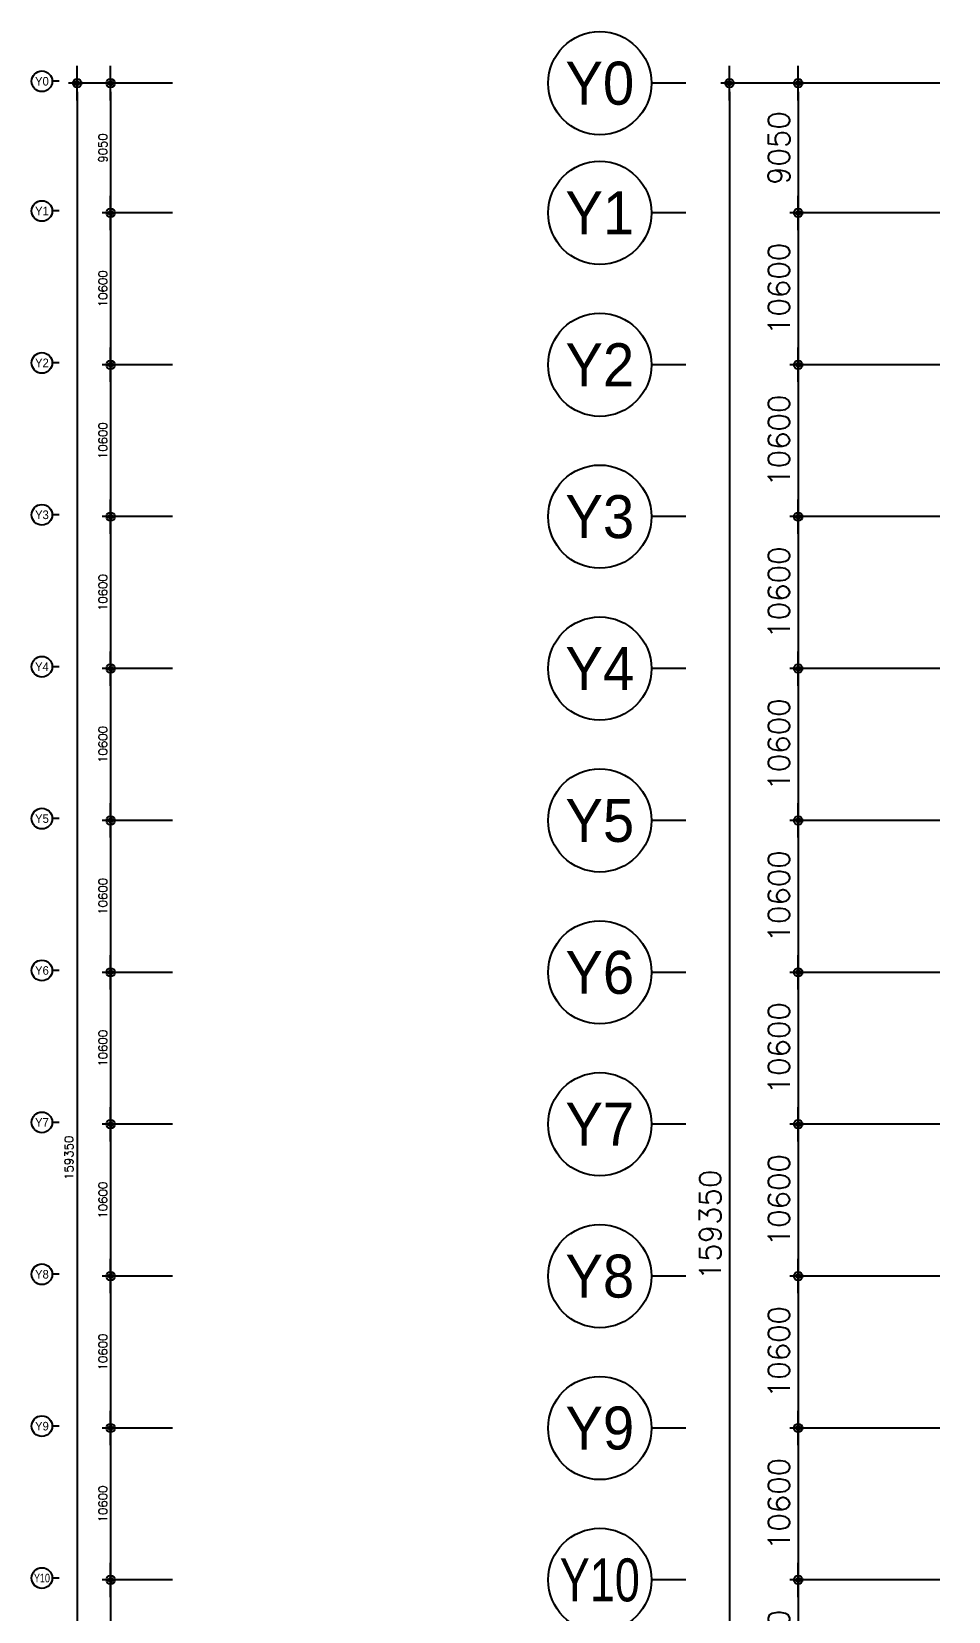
# Model space of a CAD drawing. Header units: millimetres. Extents: x -7614 to 421357, y 85218 to 341757.
# Drawn here: x -7614 to 56342, y 147329 to 257577 of the extents above; entities that cross this region are included whole.
import ezdxf
from ezdxf.enums import TextEntityAlignment as Align

# ---------------------------------------------------------------- set-up
doc = ezdxf.new("R2010")
doc.units = ezdxf.units.MM
doc.header["$LTSCALE"] = 600
doc.header["$MEASUREMENT"] = 0
doc.layers.get('0').update_dxf_attribs({"linetype": 'CONTINUOUS', "lineweight": 0})
doc.layers.get('DEFPOINTS').update_dxf_attribs({"linetype": 'CONTINUOUS'})
doc.layers.add('e-plan', color=9, linetype='CONTINUOUS')
doc.styles.add('htw', font='Dotum.ttf')
doc.styles.add('kiahn', font='romans.shx', dxfattribs={"bigfont": 'cadhs.shx'})
doc.styles.add('YS1-UNIT$0$kiahn', font='romans.shx', dxfattribs={"bigfont": 'WHGTXT.shx'})
doc.styles.add('돋움', font='Dotum.ttf')
doc.dimstyles.new('YS1-UNIT$0$KIAHN', dxfattribs={"dimscale": 0.5, "dimtxt": 2.5, "dimasz": 1, "dimexe": 1, "dimexo": 1, "dimgap": 1, "dimtad": 1, "dimdec": 0, "dimzin": 1, "dimdsep": 46, "dimtxsty": 'YS1-UNIT$0$kiahn', "dimblk1": 'YS1-UNIT$0$DIMDOT', "dimblk2": 'YS1-UNIT$0$DIMDOT', "dimsah": 1, "dimcen": 0, "dimadec": 0, "dimazin": 0, "dimtfac": 1, "dimtdec": 0, "dimtix": 1, "dimtmove": 2, "dimatfit": 3, "dimldrblk": 'YS1-UNIT$0$DIMDOT', "dimfxl": 1, "dimtolj": 1, "dimtzin": 1, "dimarcsym": 0})

# ---------------------------------------------------------------- blocks, each defined once
blk = doc.blocks.new('YS1-UNIT$0$DIMDOT')
blk.add_line((-2, 0), (2, 0))
for radius in [0.5, 0.25]:
    blk.add_circle((0, 0), radius)
blk = doc.blocks.new('*D5')
at = {"layer": 'DEFPOINTS', "color": 0, "transparency": 16777216}
for p in [(-358775, -13350), (-369241, -23950), (-358775, -23950)]:
    blk.add_point(p, dxfattribs=at)
at = {"layer": 'e-plan', "color": 0, "lineweight": -2, "transparency": 16777216}
for p, q in [((-359375, -13350), (-369841, -13350)), ((-369241, -13950), (-369241, -23350)), ((-359375, -23950), (-369841, -23950))]:
    blk.add_line(p, q, dxfattribs=at)
at = {"layer": 'e-plan', "color": 0, "lineweight": -2, "transparency": 16777216, "xscale": 600, "yscale": 600, "zscale": 600}
for p, rotation in [((-369241, -13350), 90), ((-369241, -23950), 270)]:
    blk.add_blockref('YS1-UNIT$0$DIMDOT', p, dxfattribs=dict(at, rotation=rotation))
at = {"layer": 'e-plan', "color": 0, "transparency": 16777216, "insert": (-370591, -18650), "char_height": 1500, "attachment_point": 5, "rotation": 90, "style": 'kiahn'}
blk.add_mtext('\\A1;10600', dxfattribs=at)
blk = doc.blocks.new('*D6')
at = {"layer": 'DEFPOINTS', "color": 0, "transparency": 16777216}
for p in [(-358775, -23950), (-369241, -34550), (-358775, -34550)]:
    blk.add_point(p, dxfattribs=at)
at = {"layer": 'e-plan', "color": 0, "lineweight": -2, "transparency": 16777216}
for p, q in [((-359375, -23950), (-369841, -23950)), ((-369241, -24550), (-369241, -33950)), ((-359375, -34550), (-369841, -34550))]:
    blk.add_line(p, q, dxfattribs=at)
at = {"layer": 'e-plan', "color": 0, "lineweight": -2, "transparency": 16777216, "xscale": 600, "yscale": 600, "zscale": 600}
for p, rotation in [((-369241, -23950), 90), ((-369241, -34550), 270)]:
    blk.add_blockref('YS1-UNIT$0$DIMDOT', p, dxfattribs=dict(at, rotation=rotation))
at = {"layer": 'e-plan', "color": 0, "transparency": 16777216, "insert": (-370591, -29250), "char_height": 1500, "attachment_point": 5, "rotation": 90, "style": 'kiahn'}
blk.add_mtext('\\A1;10600', dxfattribs=at)
blk = doc.blocks.new('*D7')
at = {"layer": 'DEFPOINTS', "color": 0, "transparency": 16777216}
for p in [(-358775, -34550), (-369241, -45150), (-358775, -45150)]:
    blk.add_point(p, dxfattribs=at)
at = {"layer": 'e-plan', "color": 0, "lineweight": -2, "transparency": 16777216}
for p, q in [((-359375, -34550), (-369841, -34550)), ((-369241, -35150), (-369241, -44550)), ((-359375, -45150), (-369841, -45150))]:
    blk.add_line(p, q, dxfattribs=at)
at = {"layer": 'e-plan', "color": 0, "lineweight": -2, "transparency": 16777216, "xscale": 600, "yscale": 600, "zscale": 600}
for p, rotation in [((-369241, -34550), 90), ((-369241, -45150), 270)]:
    blk.add_blockref('YS1-UNIT$0$DIMDOT', p, dxfattribs=dict(at, rotation=rotation))
at = {"layer": 'e-plan', "color": 0, "transparency": 16777216, "insert": (-370591, -39850), "char_height": 1500, "attachment_point": 5, "rotation": 90, "style": 'kiahn'}
blk.add_mtext('\\A1;10600', dxfattribs=at)
blk = doc.blocks.new('*D8')
at = {"layer": 'DEFPOINTS', "color": 0, "transparency": 16777216}
for p in [(-358775, -45150), (-369241, -55750), (-358775, -55750)]:
    blk.add_point(p, dxfattribs=at)
at = {"layer": 'e-plan', "color": 0, "lineweight": -2, "transparency": 16777216}
for p, q in [((-359375, -45150), (-369841, -45150)), ((-369241, -45750), (-369241, -55150)), ((-359375, -55750), (-369841, -55750))]:
    blk.add_line(p, q, dxfattribs=at)
at = {"layer": 'e-plan', "color": 0, "lineweight": -2, "transparency": 16777216, "xscale": 600, "yscale": 600, "zscale": 600}
for p, rotation in [((-369241, -45150), 90), ((-369241, -55750), 270)]:
    blk.add_blockref('YS1-UNIT$0$DIMDOT', p, dxfattribs=dict(at, rotation=rotation))
at = {"layer": 'e-plan', "color": 0, "transparency": 16777216, "insert": (-370591, -50450), "char_height": 1500, "attachment_point": 5, "rotation": 90, "style": 'kiahn'}
blk.add_mtext('\\A1;10600', dxfattribs=at)
blk = doc.blocks.new('*D9')
at = {"layer": 'DEFPOINTS', "color": 0, "transparency": 16777216}
for p in [(-358775, -55750), (-369241, -66350), (-358775, -66350)]:
    blk.add_point(p, dxfattribs=at)
at = {"layer": 'e-plan', "color": 0, "lineweight": -2, "transparency": 16777216}
for p, q in [((-359375, -55750), (-369841, -55750)), ((-369241, -56350), (-369241, -65750)), ((-359375, -66350), (-369841, -66350))]:
    blk.add_line(p, q, dxfattribs=at)
at = {"layer": 'e-plan', "color": 0, "lineweight": -2, "transparency": 16777216, "xscale": 600, "yscale": 600, "zscale": 600}
for p, rotation in [((-369241, -55750), 90), ((-369241, -66350), 270)]:
    blk.add_blockref('YS1-UNIT$0$DIMDOT', p, dxfattribs=dict(at, rotation=rotation))
at = {"layer": 'e-plan', "color": 0, "transparency": 16777216, "insert": (-370591, -61050), "char_height": 1500, "attachment_point": 5, "rotation": 90, "style": 'kiahn'}
blk.add_mtext('\\A1;10600', dxfattribs=at)
blk = doc.blocks.new('*D10')
at = {"layer": 'DEFPOINTS', "color": 0, "transparency": 16777216}
for p in [(-358775, -66350), (-369241, -76950), (-358775, -76950)]:
    blk.add_point(p, dxfattribs=at)
at = {"layer": 'e-plan', "color": 0, "lineweight": -2, "transparency": 16777216}
for p, q in [((-359375, -66350), (-369841, -66350)), ((-369241, -66950), (-369241, -76350)), ((-359375, -76950), (-369841, -76950))]:
    blk.add_line(p, q, dxfattribs=at)
at = {"layer": 'e-plan', "color": 0, "lineweight": -2, "transparency": 16777216, "xscale": 600, "yscale": 600, "zscale": 600}
for p, rotation in [((-369241, -66350), 90), ((-369241, -76950), 270)]:
    blk.add_blockref('YS1-UNIT$0$DIMDOT', p, dxfattribs=dict(at, rotation=rotation))
at = {"layer": 'e-plan', "color": 0, "transparency": 16777216, "insert": (-370591, -71650), "char_height": 1500, "attachment_point": 5, "rotation": 90, "style": 'kiahn'}
blk.add_mtext('\\A1;10600', dxfattribs=at)
blk = doc.blocks.new('*D11')
at = {"layer": 'DEFPOINTS', "color": 0, "transparency": 16777216}
for p in [(-358775, -76950), (-369241, -87550), (-358775, -87550)]:
    blk.add_point(p, dxfattribs=at)
at = {"layer": 'e-plan', "color": 0, "lineweight": -2, "transparency": 16777216}
for p, q in [((-359375, -76950), (-369841, -76950)), ((-369241, -77550), (-369241, -86950)), ((-359375, -87550), (-369841, -87550))]:
    blk.add_line(p, q, dxfattribs=at)
at = {"layer": 'e-plan', "color": 0, "lineweight": -2, "transparency": 16777216, "xscale": 600, "yscale": 600, "zscale": 600}
for p, rotation in [((-369241, -76950), 90), ((-369241, -87550), 270)]:
    blk.add_blockref('YS1-UNIT$0$DIMDOT', p, dxfattribs=dict(at, rotation=rotation))
at = {"layer": 'e-plan', "color": 0, "transparency": 16777216, "insert": (-370591, -82250), "char_height": 1500, "attachment_point": 5, "rotation": 90, "style": 'kiahn'}
blk.add_mtext('\\A1;10600', dxfattribs=at)
blk = doc.blocks.new('*D12')
at = {"layer": 'DEFPOINTS', "color": 0, "transparency": 16777216}
for p in [(-358775, -87550), (-369241, -98150), (-358775, -98150)]:
    blk.add_point(p, dxfattribs=at)
at = {"layer": 'e-plan', "color": 0, "lineweight": -2, "transparency": 16777216}
for p, q in [((-359375, -87550), (-369841, -87550)), ((-369241, -88150), (-369241, -97550)), ((-359375, -98150), (-369841, -98150))]:
    blk.add_line(p, q, dxfattribs=at)
at = {"layer": 'e-plan', "color": 0, "lineweight": -2, "transparency": 16777216, "xscale": 600, "yscale": 600, "zscale": 600}
for p, rotation in [((-369241, -87550), 90), ((-369241, -98150), 270)]:
    blk.add_blockref('YS1-UNIT$0$DIMDOT', p, dxfattribs=dict(at, rotation=rotation))
at = {"layer": 'e-plan', "color": 0, "transparency": 16777216, "insert": (-370591, -92850), "char_height": 1500, "attachment_point": 5, "rotation": 90, "style": 'kiahn'}
blk.add_mtext('\\A1;10600', dxfattribs=at)
blk = doc.blocks.new('*D13')
at = {"layer": 'DEFPOINTS', "color": 0, "transparency": 16777216}
for p in [(-358775, -98150), (-369241, -108750), (-358775, -108750)]:
    blk.add_point(p, dxfattribs=at)
at = {"layer": 'e-plan', "color": 0, "lineweight": -2, "transparency": 16777216}
for p, q in [((-359375, -98150), (-369841, -98150)), ((-369241, -98750), (-369241, -108150)), ((-359375, -108750), (-369841, -108750))]:
    blk.add_line(p, q, dxfattribs=at)
at = {"layer": 'e-plan', "color": 0, "lineweight": -2, "transparency": 16777216, "xscale": 600, "yscale": 600, "zscale": 600}
for p, rotation in [((-369241, -98150), 90), ((-369241, -108750), 270)]:
    blk.add_blockref('YS1-UNIT$0$DIMDOT', p, dxfattribs=dict(at, rotation=rotation))
at = {"layer": 'e-plan', "color": 0, "transparency": 16777216, "insert": (-370591, -103450), "char_height": 1500, "attachment_point": 5, "rotation": 90, "style": 'kiahn'}
blk.add_mtext('\\A1;10600', dxfattribs=at)
blk = doc.blocks.new('*D14')
at = {"layer": 'DEFPOINTS', "color": 0, "transparency": 16777216}
for p in [(-358775, -108750), (-369241, -119350), (-358775, -119350)]:
    blk.add_point(p, dxfattribs=at)
at = {"layer": 'e-plan', "color": 0, "lineweight": -2, "transparency": 16777216}
for p, q in [((-359375, -108750), (-369841, -108750)), ((-369241, -109350), (-369241, -118750)), ((-359375, -119350), (-369841, -119350))]:
    blk.add_line(p, q, dxfattribs=at)
at = {"layer": 'e-plan', "color": 0, "lineweight": -2, "transparency": 16777216, "xscale": 600, "yscale": 600, "zscale": 600}
for p, rotation in [((-369241, -108750), 90), ((-369241, -119350), 270)]:
    blk.add_blockref('YS1-UNIT$0$DIMDOT', p, dxfattribs=dict(at, rotation=rotation))
at = {"layer": 'e-plan', "color": 0, "transparency": 16777216, "insert": (-370591, -114050), "char_height": 1500, "attachment_point": 5, "rotation": 90, "style": 'kiahn'}
blk.add_mtext('\\A1;10600', dxfattribs=at)
blk = doc.blocks.new('*D18')
at = {"layer": 'DEFPOINTS', "color": 0, "transparency": 16777216}
for p in [(-358775, -4300), (-369241, -13350), (-358775, -13350)]:
    blk.add_point(p, dxfattribs=at)
at = {"layer": 'e-plan', "color": 0, "lineweight": -2, "transparency": 16777216}
for p, q in [((-359375, -4300), (-369841, -4300)), ((-369241, -4900), (-369241, -12750)), ((-359375, -13350), (-369841, -13350))]:
    blk.add_line(p, q, dxfattribs=at)
at = {"layer": 'e-plan', "color": 0, "lineweight": -2, "transparency": 16777216, "xscale": 600, "yscale": 600, "zscale": 600}
for p, rotation in [((-369241, -4300), 90), ((-369241, -13350), 270)]:
    blk.add_blockref('YS1-UNIT$0$DIMDOT', p, dxfattribs=dict(at, rotation=rotation))
at = {"layer": 'e-plan', "color": 0, "transparency": 16777216, "insert": (-370591, -8825), "char_height": 1500, "attachment_point": 5, "rotation": 90, "style": 'kiahn'}
blk.add_mtext('\\A1;9050', dxfattribs=at)
blk = doc.blocks.new('b')
at = {"layer": 'e-plan'}
blk.add_line((0, 0), (0, 4), dxfattribs=at)
blk.add_circle((0, 10), 6, dxfattribs=at)
blk = doc.blocks.new('*D62')
at = {"layer": 'DEFPOINTS', "color": 0, "transparency": 16777216}
for p in [(-358769, -4300), (-374041, -163650), (-358769, -163650)]:
    blk.add_point(p, dxfattribs=at)
at = {"layer": 'e-plan', "color": 0, "lineweight": -2, "transparency": 16777216}
for p, q in [((-359369, -4300), (-374641, -4300)), ((-374041, -4900), (-374041, -163050)), ((-359369, -163650), (-374641, -163650))]:
    blk.add_line(p, q, dxfattribs=at)
at = {"layer": 'e-plan', "color": 0, "lineweight": -2, "transparency": 16777216, "xscale": 600, "yscale": 600, "zscale": 600}
for p, rotation in [((-374041, -4300), 90), ((-374041, -163650), 270)]:
    blk.add_blockref('YS1-UNIT$0$DIMDOT', p, dxfattribs=dict(at, rotation=rotation))
at = {"layer": 'e-plan', "color": 0, "transparency": 16777216, "insert": (-375391, -83975), "char_height": 1500, "attachment_point": 5, "rotation": 90, "style": 'kiahn'}
blk.add_mtext('\\A1;159350', dxfattribs=at)
blk = doc.blocks.new('A$C322519D2')
at = {"layer": 'e-plan', "xscale": 600, "yscale": 600, "zscale": 600, "rotation": 90}
for p in [(-377086.3, -4300), (-377086.3, -13350), (-377086.3, -23950), (-377086.3, -34550), (-377086.3, -45150), (-377086.3, -55750), (-377086.3, -66350), (-377086.3, -76950), (-377086.3, -87550), (-377086.3, -98150), (-377086.3, -108750)]:
    blk.add_blockref('b', p, dxfattribs=at)
at = {"layer": 'e-plan', "style": 'htw'}
for s, p in [('Y0', (-383086.3, -4300)), ('Y1', (-383086.3, -13350)), ('Y2', (-383086.3, -23950)), ('Y3', (-383086.3, -34550)), ('Y4', (-383086.3, -45150)), ('Y5', (-383086.3, -55750)), ('Y6', (-383086.3, -66350)), ('Y7', (-383086.3, -76950)), ('Y8', (-383086.3, -87550)), ('Y9', (-383086.3, -98150))]:
    blk.add_text(s, height=3000, dxfattribs=at).set_placement(p, align=Align.MIDDLE_CENTER)
at = {"layer": 'e-plan', "style": 'htw', "width": 0.8}
blk.add_text('Y10', height=3000, dxfattribs=at).set_placement((-383086.3, -108750), align=Align.MIDDLE_CENTER)
at = {"layer": 'e-plan'}
for base, p1, p2, picture, middle in [((-374041.2, -163650), (-358768.7, -4300), (-358768.7, -163650), '*D62', (-375391.2, -83975)), ((-369241.2, -13350), (-358775, -4300), (-358775, -13350), '*D18', (-370591.2, -8825)), ((-369241.2, -23950), (-358775, -13350), (-358775, -23950), '*D5', (-370591.2, -18650)), ((-369241.2, -34550), (-358775, -23950), (-358775, -34550), '*D6', (-370591.2, -29250)), ((-369241.2, -45150), (-358775, -34550), (-358775, -45150), '*D7', (-370591.2, -39850)), ((-369241.2, -55750), (-358775, -45150), (-358775, -55750), '*D8', (-370591.2, -50450)), ((-369241.2, -66350), (-358775, -55750), (-358775, -66350), '*D9', (-370591.2, -61050)), ((-369241.2, -76950), (-358775, -66350), (-358775, -76950), '*D10', (-370591.2, -71650)), ((-369241.2, -87550), (-358775, -76950), (-358775, -87550), '*D11', (-370591.2, -82250)), ((-369241.2, -98150), (-358775, -87550), (-358775, -98150), '*D12', (-370591.2, -92850)), ((-369241.2, -108750), (-358775, -98150), (-358775, -108750), '*D13', (-370591.2, -103450)), ((-369241.2, -119350), (-358775, -108750), (-358775, -119350), '*D14', (-370591.2, -114050))]:
    dim = blk.add_linear_dim(base=base, p1=p1, p2=p2, angle=90, dimstyle='YS1-UNIT$0$KIAHN', override={"dimscale": 600, "dimtxsty": 'kiahn'}, dxfattribs=at)
    dim.commit()
    dim.dimension.update_dxf_attribs({"geometry": picture, "text_midpoint": middle})

msp = doc.modelspace()

# ---------------------------------------------------------------- linework, layer by layer
at = {"layer": 'e-plan'}
for p, q in [((-5694, 254107), (-6174, 254107)), ((2209, 253977), (-5043, 253977)), ((2209, 253977), (-2701, 253977)), ((-4443, 253377), (-4443, 95227)), ((-2101, 253377), (-2101, 245527)), ((-5694, 245057), (-6174, 245057)), ((2209, 244927), (-2701, 244927)), ((2209, 244927), (-2701, 244927)), ((-2101, 244327), (-2101, 234927)), ((-5694, 234457), (-6174, 234457)), ((2209, 234327), (-2701, 234327)), ((2209, 234327), (-2701, 234327)), ((-2101, 233727), (-2101, 224327)), ((-5694, 223857), (-6174, 223857)), ((2209, 223727), (-2701, 223727)), ((2209, 223727), (-2701, 223727)), ((-2101, 223127), (-2101, 213727)), ((-5694, 213257), (-6174, 213257)), ((2209, 213127), (-2701, 213127)), ((2209, 213127), (-2701, 213127)), ((-2101, 212527), (-2101, 203127)), ((-5694, 202657), (-6174, 202657)), ((2209, 202527), (-2701, 202527)), ((2209, 202527), (-2701, 202527)), ((-2101, 201927), (-2101, 192527)), ((-5694, 192057), (-6174, 192057)), ((2209, 191927), (-2701, 191927)), ((2209, 191927), (-2701, 191927)), ((-2101, 191327), (-2101, 181927)), ((-5694, 181457), (-6174, 181457)), ((2209, 181327), (-2701, 181327)), ((2209, 181327), (-2701, 181327)), ((-2101, 180727), (-2101, 171327)), ((-5694, 170857), (-6174, 170857)), ((2209, 170727), (-2701, 170727)), ((2209, 170727), (-2701, 170727)), ((-2101, 170127), (-2101, 160727)), ((-5694, 160257), (-6174, 160257)), ((2209, 160127), (-2701, 160127)), ((2209, 160127), (-2701, 160127)), ((-2101, 159527), (-2101, 150127)), ((-5694, 149657), (-6174, 149657)), ((2209, 149527), (-2701, 149527)), ((2209, 149527), (-2701, 149527)), ((-2101, 148927), (-2101, 139527))]:
    msp.add_line(p, q, dxfattribs=at)
for centre in [(-6894, 254107), (-6894, 245057), (-6894, 234457), (-6894, 223857), (-6894, 213257), (-6894, 202657), (-6894, 192057), (-6894, 181457), (-6894, 170857), (-6894, 160257), (-6894, 149657)]:
    msp.add_circle(centre, 720, dxfattribs=at)

# ---------------------------------------------------------------- block references
msp.add_blockref('A$C322519D2', (415110, 258277), dxfattribs=at)
at = {"layer": 'e-plan', "xscale": 600, "yscale": 600, "zscale": 600}
for p, rotation in [((-4443, 253977), 90), ((-2101, 253977), 90), ((-2101, 244927), 270), ((-2101, 244927), 90), ((-2101, 234327), 90), ((-2101, 234327), 270), ((-2101, 223727), 90), ((-2101, 223727), 270), ((-2101, 213127), 90), ((-2101, 213127), 270), ((-2101, 202527), 90), ((-2101, 202527), 270), ((-2101, 191927), 90), ((-2101, 191927), 270), ((-2101, 181327), 90), ((-2101, 181327), 270), ((-2101, 170727), 90), ((-2101, 170727), 270), ((-2101, 160127), 90), ((-2101, 160127), 270), ((-2101, 149527), 90), ((-2101, 149527), 270)]:
    msp.add_blockref('YS1-UNIT$0$DIMDOT', p, dxfattribs=dict(at, rotation=rotation))

# ---------------------------------------------------------------- texts
at = {"layer": 'e-plan', "style": '돋움'}
for s, p in [('Y0', (-6894, 254107)), ('Y1', (-6894, 245057)), ('Y2', (-6894, 234457)), ('Y3', (-6894, 223857)), ('Y4', (-6894, 213257)), ('Y5', (-6894, 202657)), ('Y6', (-6894, 192057)), ('Y7', (-6894, 181457)), ('Y8', (-6894, 170857)), ('Y9', (-6894, 160257))]:
    msp.add_text(s, height=600, dxfattribs=at).set_placement(p, align=Align.MIDDLE_CENTER)
at = {"layer": 'e-plan', "style": '돋움', "width": 0.8}
msp.add_text('Y10', height=600, dxfattribs=at).set_placement((-6894, 149657), align=Align.MIDDLE_CENTER)
at = {"layer": 'e-plan', "char_height": 600, "attachment_point": 5, "rotation": 90, "style": 'kiahn'}
for s, insert in [('\\A1;9050', (-2641, 249452)), ('\\A1;10600', (-2641, 239627)), ('\\A1;10600', (-2641, 229027)), ('\\A1;10600', (-2641, 218427)), ('\\A1;10600', (-2641, 207827)), ('\\A1;10600', (-2641, 197227)), ('\\A1;10600', (-2641, 186627)), ('\\A1;159350', (-5007, 178984)), ('\\A1;10600', (-2641, 176027)), ('\\A1;10600', (-2641, 165427)), ('\\A1;10600', (-2641, 154827))]:
    msp.add_mtext(s, dxfattribs=dict(at, insert=insert))

doc.saveas('drawing.dxf')
